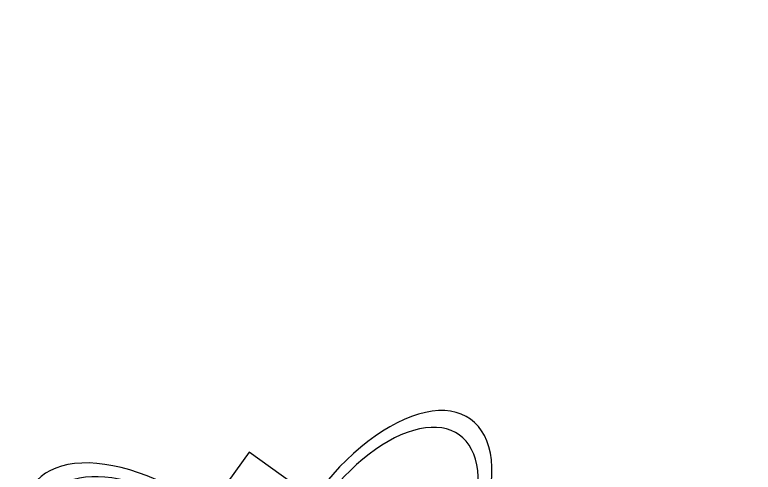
# Model space of a CAD drawing. Header units: metres. Extents: x 2 to 659295185, y -28 to 1124222152.
# Drawn here: x 655544.564 to 655546.473, y 1126442.257 to 1126443.439 of the extents above; entities that cross this region are included whole.
import ezdxf

# ---------------------------------------------------------------- set-up
doc = ezdxf.new("R2010")
doc.units = ezdxf.units.M
doc.header["$MEASUREMENT"] = 0
doc.linetypes.add('DASHDOT', pattern=[1, 0.5, -0.25, 0, -0.25])
doc.layers.get('0').update_dxf_attribs({"linetype": 'CONTINUOUS'})
doc.layers.add('LOCALES ASIGNADOS', color=41, linetype='DASHDOT', lineweight=0)
for name, color, linetype in [('MESAS', 5, 'CONTINUOUS'), ('MESAS DE FERIA', 7, 'CONTINUOUS'), ('Numero de manzana', 6, 'CONTINUOUS'), ('SILLAS', 2, 'CONTINUOUS')]:
    doc.layers.add(name, color=color, linetype=linetype)
doc.layers.add('PISO AZUL', color=7, linetype='CONTINUOUS', true_color=0xbddeff)

# ---------------------------------------------------------------- blocks, each defined once
blk = doc.blocks.new('mesa cuadrada')
at = {"layer": 'MESAS', "color": 7}
blk.add_lwpolyline([(0, 0.8), (0.8, 0.8), (0.8, 0), (0, 0)], close=True, dxfattribs=at)
blk = doc.blocks.new('SILLA NARANJA')
at = {"layer": 'SILLAS', "color": 3}
blk.add_line((-0.1499, 0.1471), (0.1499, -0.1471), dxfattribs=at)
for major_axis, ratio in [((-0.2823, -0.2876), 0.521085), ((-0.2473, -0.2519), 0.524072)]:
    blk.add_ellipse((0, 0), major_axis=major_axis, ratio=ratio, start_param=1.570796, end_param=4.712389, dxfattribs=at)
blk = doc.blocks.new('MESA BAJA NARANJA')
at = {"color": 7, "extrusion": (0, 0, -1), "zscale": -0.9999999999999999, "rotation": 224.4563677717573}
blk.add_blockref('mesa cuadrada', (0, 0), dxfattribs=at)
at = {"layer": 'PISO AZUL'}
for p, rotation in [((-0.2801, -0.2855), 89.99999999999999), ((-0.2855, -0.8404), 179.9999999999999), ((0.2856, -0.8512), 269.9999999999999)]:
    blk.add_blockref('SILLA NARANJA', p, dxfattribs=dict(at, rotation=rotation))
blk.add_blockref('SILLA NARANJA', (0.2855, -0.2801), dxfattribs=at)

msp = doc.modelspace()

# ---------------------------------------------------------------- hatches: boundary and pattern name
at = {"layer": 'LOCALES ASIGNADOS'}
h = msp.add_hatch(color=256, dxfattribs=at)
edge = h.paths.add_edge_path()
edge.add_line((655523.1959, 1126484.6977), (655511.4574, 1126482.7737))
edge.add_arc((492466.1192, 1099756.7687), 165221.2506, 9.306558127, 9.309002861, ccw=False)
edge.add_line((655512.5976, 1126475.8167), (655524.4397, 1126477.7575))
edge.add_arc((655211.3975, 1126425.2356), 317.4177, 9.524316, 10.79705)
h = msp.add_hatch(color=256, dxfattribs=at)
edge = h.paths.add_edge_path()
edge.add_arc((219491.1056, 1054914.3756), 441878.9229, 9.308049718, 9.309563548, ccw=False)
edge.add_line((655551.8097, 1126384.9626), (655564.5398, 1126387.0492))
edge.add_line((655564.5398, 1126387.0492), (655562.5867, 1126398.9652))
edge.add_line((655562.5867, 1126398.9652), (655552.3922, 1126397.2942))
edge.add_line((655552.3922, 1126397.2942), (655552.4569, 1126396.8995))
edge.add_line((655552.4569, 1126396.8995), (655549.9212, 1126396.4839))
h = msp.add_hatch(color=256, dxfattribs=at)
edge = h.paths.add_edge_path()
edge.add_line((655513.5683, 1126469.8955), (655525.4103, 1126471.8365))
edge.add_arc((823004.9948, 1153921.5169), 169714.1602, 189.307944851, 189.309970477)
edge.add_line((655526.3809, 1126465.9155), (655514.5388, 1126463.9745))
edge.add_line((655514.5388, 1126463.9745), (655513.5683, 1126469.8955))
h = msp.add_hatch(color=256, dxfattribs=at)
edge = h.paths.add_edge_path()
edge.add_line((655527.1552, 1126387.0016), (655538.9973, 1126388.9427))
edge.add_arc((823018.0965, 1153841.5836), 169714.1602, 189.306932041, 189.308957667, ccw=False)
edge.add_line((655538.0268, 1126394.8637), (655526.1848, 1126392.9226))
edge.add_line((655526.1848, 1126392.9226), (655527.1552, 1126387.0016))
h.paths.add_polyline_path([(655539.9677, 1126383.0216), (655538.9972, 1126388.9427), (655527.1552, 1126387.0017), (655528.1257, 1126381.0806)])

# ---------------------------------------------------------------- linework, layer by layer
at = {"layer": 'Numero de manzana', "lineweight": -2}
msp.add_circle((655575.4972, 1126468.5723), 47.2457, dxfattribs=at)

# ---------------------------------------------------------------- block references
at = {"layer": 'MESAS DE FERIA', "rotation": 188.7648053004739}
for p in [(655547.2594, 1126441.505), (655545.3531, 1126441.1925)]:
    msp.add_blockref('MESA BAJA NARANJA', p, dxfattribs=at)

doc.saveas('drawing.dxf')
